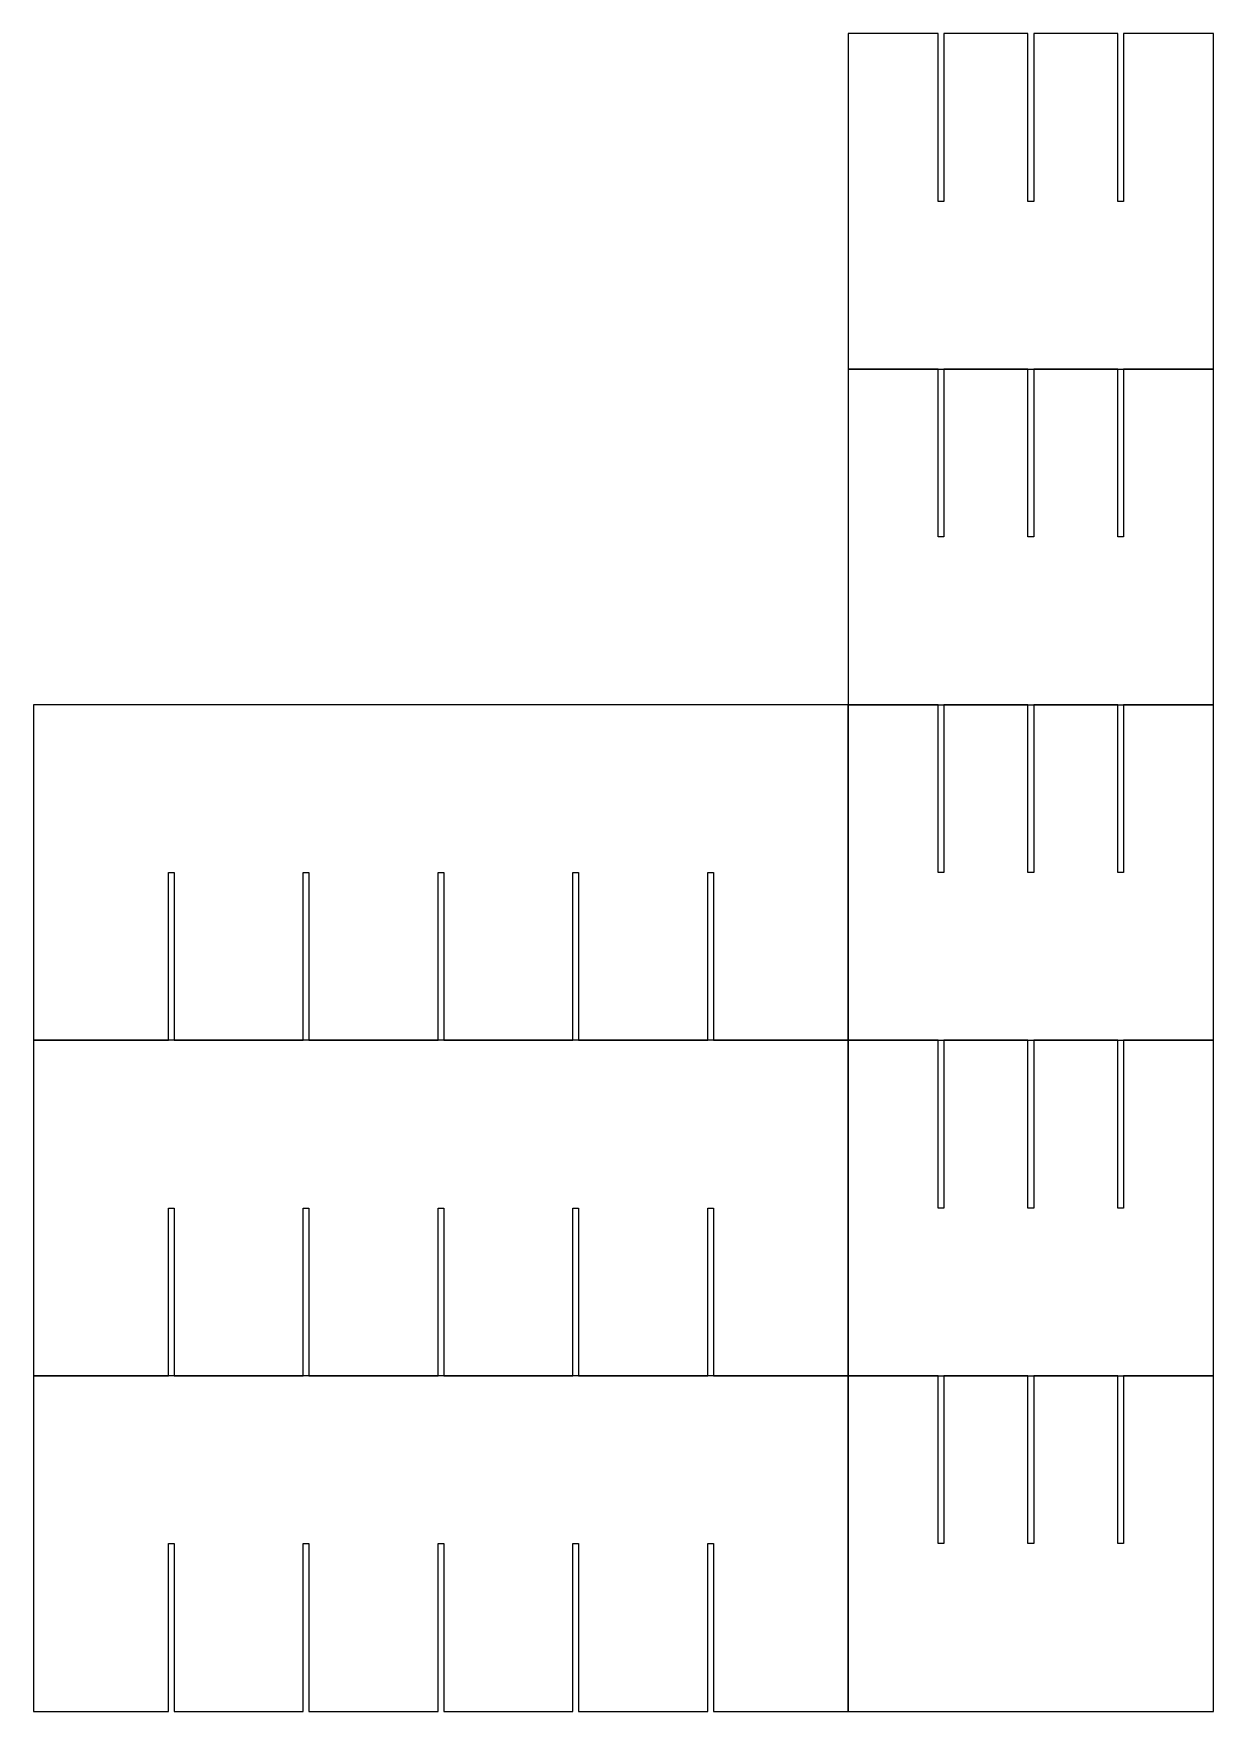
# Model space of a CAD drawing. Header units: metres. Extents: x 0 to 1231, y 350 to 2100.
import ezdxf

# ---------------------------------------------------------------- set-up
doc = ezdxf.new("R2010")
doc.units = ezdxf.units.M

msp = doc.modelspace()

# ---------------------------------------------------------------- linework, layer by layer
for p, q in [((943.751, 2100), (850.001, 2100)), ((850.001, 2100), (850.001, 1750)), ((943.751, 1925), (943.751, 2100)), ((1037.5, 2100), (949.751, 2100)), ((949.751, 2100), (949.751, 1925)), ((1037.5, 1925), (1037.5, 2100)), ((1131.25, 2100), (1043.5, 2100)), ((1043.5, 2100), (1043.5, 1925)), ((1131.25, 1925), (1131.25, 2100)), ((1231, 2100), (1137.25, 2100)), ((1137.25, 2100), (1137.25, 1925)), ((1231, 1750), (1231, 2100)), ((949.751, 1925), (943.751, 1925)), ((1043.5, 1925), (1037.5, 1925)), ((1137.25, 1925), (1131.25, 1925)), ((850.001, 1750), (1231, 1750)), ((943.751, 1750), (850.001, 1750)), ((850.001, 1750), (850.001, 1400)), ((943.751, 1575), (943.751, 1750)), ((1037.5, 1750), (949.751, 1750)), ((949.751, 1750), (949.751, 1575)), ((1037.5, 1575), (1037.5, 1750)), ((1131.25, 1750), (1043.5, 1750)), ((1043.5, 1750), (1043.5, 1575)), ((1131.25, 1575), (1131.25, 1750)), ((1231, 1750), (1137.25, 1750)), ((1137.25, 1750), (1137.25, 1575)), ((1231, 1400), (1231, 1750)), ((949.751, 1575), (943.751, 1575)), ((1043.5, 1575), (1037.5, 1575)), ((1137.25, 1575), (1131.25, 1575)), ((850, 1400), (0, 1400)), ((0, 1400), (0, 1050)), ((850, 1050), (850, 1400)), ((850.001, 1400), (1231, 1400)), ((943.751, 1400), (850.001, 1400)), ((850.001, 1400), (850.001, 1050)), ((943.751, 1225), (943.751, 1400)), ((1037.5, 1400), (949.751, 1400)), ((949.751, 1400), (949.751, 1225)), ((1037.5, 1225), (1037.5, 1400)), ((1131.25, 1400), (1043.5, 1400)), ((1043.5, 1400), (1043.5, 1225)), ((1131.25, 1225), (1131.25, 1400)), ((1231, 1400), (1137.25, 1400)), ((1137.25, 1400), (1137.25, 1225)), ((1231, 1050), (1231, 1400)), ((140.667, 1225), (146.667, 1225)), ((140.667, 1050), (140.667, 1225)), ((146.667, 1225), (146.667, 1050)), ((281.333, 1050), (281.333, 1225)), ((281.333, 1225), (287.333, 1225)), ((287.333, 1225), (287.333, 1050)), ((422, 1050), (422, 1225)), ((422, 1225), (428, 1225)), ((428, 1225), (428, 1050)), ((562.667, 1050), (562.667, 1225)), ((562.667, 1225), (568.667, 1225)), ((568.667, 1225), (568.667, 1050)), ((703.333, 1050), (703.333, 1225)), ((703.333, 1225), (709.333, 1225)), ((709.333, 1225), (709.333, 1050)), ((949.751, 1225), (943.751, 1225)), ((1043.5, 1225), (1037.5, 1225)), ((1137.25, 1225), (1131.25, 1225)), ((0, 1050), (140.667, 1050)), ((850, 1050), (0, 1050)), ((0, 1050), (0, 700.002)), ((146.667, 1050), (281.333, 1050)), ((287.333, 1050), (422, 1050)), ((428, 1050), (562.667, 1050)), ((568.667, 1050), (703.333, 1050)), ((709.333, 1050), (850, 1050)), ((850, 700.002), (850, 1050)), ((850.001, 1050), (1231, 1050)), ((943.751, 1050), (850.001, 1050)), ((850.001, 1050), (850.001, 700.002)), ((943.751, 875.002), (943.751, 1050)), ((1037.5, 1050), (949.751, 1050)), ((949.751, 1050), (949.751, 875.002)), ((1037.5, 875.002), (1037.5, 1050)), ((1131.25, 1050), (1043.5, 1050)), ((1043.5, 1050), (1043.5, 875.002)), ((1131.25, 875.002), (1131.25, 1050)), ((1231, 1050), (1137.25, 1050)), ((1137.25, 1050), (1137.25, 875.002)), ((1231, 700.002), (1231, 1050)), ((140.667, 875.002), (146.667, 875.002)), ((140.667, 700.002), (140.667, 875.002)), ((146.667, 875.002), (146.667, 700.002)), ((281.333, 700.002), (281.333, 875.002)), ((281.333, 875.002), (287.333, 875.002)), ((287.333, 875.002), (287.333, 700.002)), ((422, 700.002), (422, 875.002)), ((422, 875.002), (428, 875.002)), ((428, 875.002), (428, 700.002)), ((562.667, 700.002), (562.667, 875.002)), ((562.667, 875.002), (568.667, 875.002)), ((568.667, 875.002), (568.667, 700.002)), ((703.333, 700.002), (703.333, 875.002)), ((703.333, 875.002), (709.333, 875.002)), ((709.333, 875.002), (709.333, 700.002)), ((949.751, 875.002), (943.751, 875.002)), ((1043.5, 875.002), (1037.5, 875.002)), ((1137.25, 875.002), (1131.25, 875.002)), ((0, 700.002), (140.667, 700.002)), ((850, 700.001), (0, 700.001)), ((0, 700.001), (0, 350.001)), ((146.667, 700.002), (281.333, 700.002)), ((287.333, 700.002), (422, 700.002)), ((428, 700.002), (562.667, 700.002)), ((568.667, 700.002), (703.333, 700.002)), ((709.333, 700.002), (850, 700.002)), ((850, 350.001), (850, 700.001)), ((850.001, 700.002), (1231, 700.002)), ((943.751, 700.001), (850.001, 700.001)), ((850.001, 700.001), (850.001, 350.001)), ((943.751, 525.001), (943.751, 700.001)), ((1037.5, 700.001), (949.751, 700.001)), ((949.751, 700.001), (949.751, 525.001)), ((1037.5, 525.001), (1037.5, 700.001)), ((1131.25, 700.001), (1043.5, 700.001)), ((1043.5, 700.001), (1043.5, 525.001)), ((1131.25, 525.001), (1131.25, 700.001)), ((1231, 700.001), (1137.25, 700.001)), ((1137.25, 700.001), (1137.25, 525.001)), ((1231, 350.001), (1231, 700.001)), ((140.667, 525.001), (146.667, 525.001)), ((140.667, 350.001), (140.667, 525.001)), ((146.667, 525.001), (146.667, 350.001)), ((281.333, 350.001), (281.333, 525.001)), ((281.333, 525.001), (287.333, 525.001)), ((287.333, 525.001), (287.333, 350.001)), ((422, 350.001), (422, 525.001)), ((422, 525.001), (428, 525.001)), ((428, 525.001), (428, 350.001)), ((562.667, 350.001), (562.667, 525.001)), ((562.667, 525.001), (568.667, 525.001)), ((568.667, 525.001), (568.667, 350.001)), ((703.333, 350.001), (703.333, 525.001)), ((703.333, 525.001), (709.333, 525.001)), ((709.333, 525.001), (709.333, 350.001)), ((949.751, 525.001), (943.751, 525.001)), ((1043.5, 525.001), (1037.5, 525.001)), ((1137.25, 525.001), (1131.25, 525.001)), ((0, 350.001), (140.667, 350.001)), ((146.667, 350.001), (281.333, 350.001)), ((287.333, 350.001), (422, 350.001)), ((428, 350.001), (562.667, 350.001)), ((568.667, 350.001), (703.333, 350.001)), ((709.333, 350.001), (850, 350.001)), ((850.001, 350.001), (1231, 350.001))]:
    msp.add_line(p, q)

doc.saveas('drawing.dxf')
